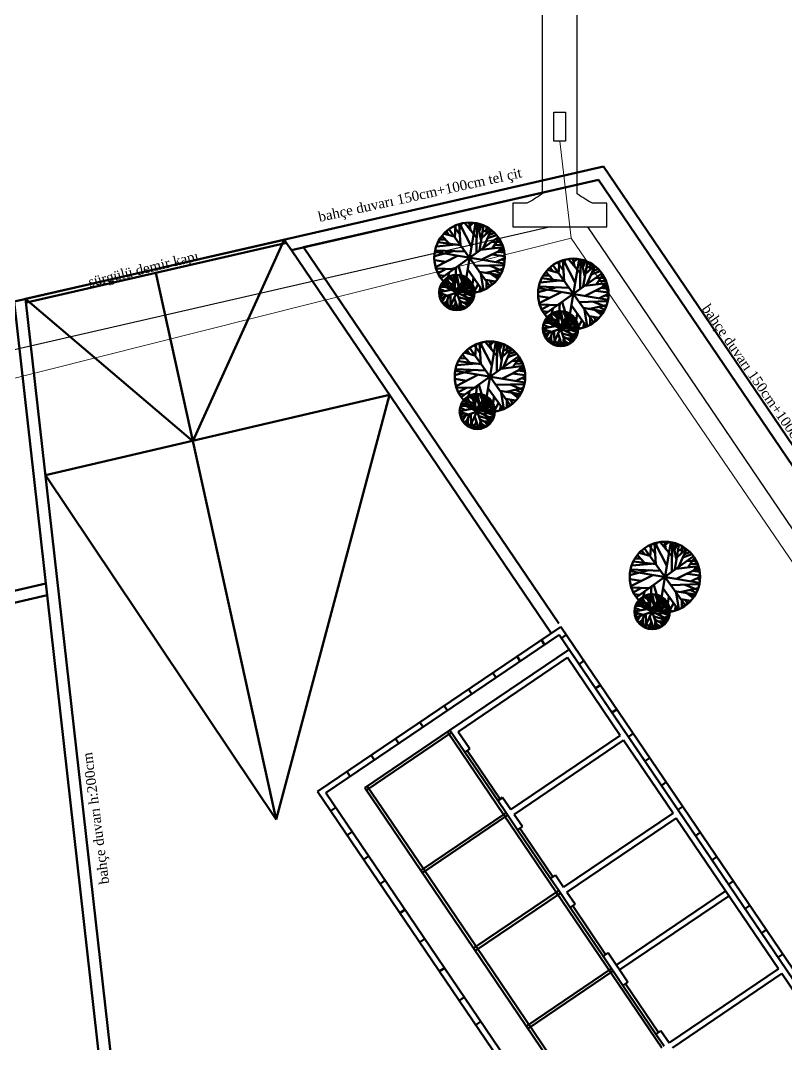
# Model space of a CAD drawing. Header units: millimetres. Extents: x 2046 to 14753, y 2361 to 29276.
# Drawn here: x 9627 to 9953, y 28161.8 to 28597.7 of the extents above; entities that cross this region are included whole.
import ezdxf

# ---------------------------------------------------------------- set-up
doc = ezdxf.new("R2010")
doc.units = ezdxf.units.MM
for name, color, linetype, lineweight in [('A.O. DUVAR', 7, 'Continuous', 50), ('ELK-YAZI', 2, 'Continuous', 25), ('TOPRAKLAMA', 44, 'Continuous', 18)]:
    doc.layers.add(name, color=color, linetype=linetype, lineweight=lineweight)
doc.layers.add('aydınlatma', color=3, linetype='Continuous')
doc.styles.add('A.O. MALZEME', font='times.ttf', dxfattribs={"height": 10})

msp = doc.modelspace()

# ---------------------------------------------------------------- linework, layer by layer
at = {"layer": 'A.O. DUVAR'}
for p, q in [((9591.64, 28470.562), (9875.153, 28535.588)), ((10344.2, 27843.458), (9875.153, 28535.588)), ((9875.153, 28535.588), (10344.2, 27843.458)), ((9742.248, 28499.975), (9872.934, 28529.949)), ((9747.475, 28501.174), (9872.934, 28529.949)), ((9872.934, 28529.949), (10335.42, 27847.501)), ((9872.934, 28529.949), (10335.42, 27847.501)), ((9813.961, 28506.641), (9811.373, 28510.105)), ((9811.834, 28505.395), (9812.176, 28510.371)), ((9814.267, 28502.071), (9813.705, 28510.974)), ((9813.828, 28508.779), (9814.681, 28511.211)), ((9818.887, 28501.412), (9813.94, 28511.049)), ((9815.615, 28481.916), (9820.565, 28511.499)), ((9821.113, 28505.387), (9816.024, 28511.501)), ((9818.547, 28508.447), (9817.912, 28511.585)), ((9818.209, 28510.163), (9819.599, 28511.532)), ((9820.988, 28498.772), (9821.17, 28511.326)), ((9823.029, 28504.037), (9821.508, 28511.212)), ((9821.837, 28509.441), (9822.826, 28510.82)), ((9822.143, 28508.074), (9823.337, 28510.677)), ((9822.365, 28499.801), (9824.081, 28510.324)), ((9825.271, 28507.036), (9825.318, 28509.717)), ((9806.003, 28488.086), (9830.176, 28505.329)), ((9809.431, 28502.766), (9806.362, 28506.025)), ((9811.62, 28505.717), (9807.234, 28506.966)), ((9809.202, 28506.465), (9808.297, 28507.989)), ((9809.468, 28508.794), (9826.711, 28484.621)), ((9823.197, 28505.038), (9827.098, 28508.618)), ((9823.653, 28507.765), (9826.502, 28509.061)), ((9823.838, 28500.87), (9827.305, 28508.526)), ((9825.736, 28505.014), (9829.534, 28506.38)), ((9826.378, 28506.451), (9828.657, 28507.271)), ((9827.881, 28500.765), (9830.622, 28504.883)), ((9629.147, 28479.164), (9739.239, 28504.415)), ((9629.147, 28479.164), (9739.239, 28504.415)), ((9629.483, 28477.702), (9739.574, 28502.953)), ((9700.336, 28418.641), (9739.239, 28504.415)), ((9742.248, 28499.975), (9739.239, 28504.415)), ((9856.031, 28340.988), (9747.475, 28501.174)), ((9812.348, 28502.335), (9803.965, 28501.564)), ((9814.224, 28502.078), (9804.663, 28503.335)), ((9807.764, 28504.532), (9805.302, 28504.486)), ((9832.339, 28501.278), (9822.908, 28500.11)), ((9832.574, 28500.552), (9823.087, 28495.847)), ((9827.422, 28503.359), (9831.415, 28503.491)), ((9828.888, 28502.255), (9832.035, 28502.129)), ((9830.293, 28503.45), (9831.143, 28503.995)), ((9830.528, 28499.521), (9831.554, 28501.123)), ((9830.801, 28502.221), (9831.679, 28502.932)), ((9852.789, 28336.86), (9742.248, 28499.975)), ((9811.126, 28499.565), (9803.137, 28497.412)), ((9832.881, 28494.232), (9803.298, 28499.182)), ((9816.177, 28499.349), (9803.503, 28499.868)), ((9803.641, 28492.695), (9812.921, 28497.491)), ((9833.017, 28497.332), (9827.564, 28498.073)), ((9829.259, 28494.872), (9833.054, 28496.753)), ((9832.921, 28498.892), (9829.995, 28499.267)), ((9831.827, 28499.018), (9832.68, 28499.848)), ((9862.696, 28493.084), (9862.061, 28496.221)), ((9862.358, 28494.799), (9863.747, 28496.168)), ((9808.041, 28494.99), (9803.17, 28495.748)), ((9811.364, 28491.917), (9803.818, 28492.15)), ((9808.121, 28492.002), (9804.586, 28490.077)), ((9812.434, 28492.711), (9811.685, 28483.169)), ((9816.939, 28481.775), (9813.327, 28493.248)), ((9832.697, 28493.553), (9820.553, 28493.24)), ((9825.191, 28490.29), (9832.297, 28491.961)), ((9832.027, 28491.148), (9826.642, 28493.365)), ((9833.014, 28495.445), (9831.743, 28496.115)), ((9853.351, 28491.101), (9852.446, 28492.625)), ((9853.617, 28493.43), (9870.86, 28469.257)), ((9858.11, 28491.277), (9855.522, 28494.742)), ((9855.983, 28490.031), (9856.325, 28495.008)), ((9858.416, 28486.707), (9857.854, 28495.61)), ((9857.977, 28493.416), (9858.83, 28495.847)), ((9863.036, 28486.048), (9858.089, 28495.685)), ((9859.764, 28466.552), (9864.714, 28496.135)), ((9865.262, 28490.023), (9860.173, 28496.137)), ((9865.137, 28483.409), (9865.319, 28495.962)), ((9867.178, 28488.673), (9865.657, 28495.849)), ((9865.985, 28494.078), (9866.975, 28495.456)), ((9866.292, 28492.711), (9867.486, 28495.314)), ((9866.514, 28484.437), (9868.23, 28494.96)), ((9867.346, 28489.674), (9871.247, 28493.254)), ((9867.802, 28492.401), (9870.651, 28493.697)), ((9867.987, 28485.506), (9871.454, 28493.162)), ((9869.42, 28491.672), (9869.467, 28494.353)), ((9870.527, 28491.087), (9872.806, 28491.907)), ((9735.836, 28257.651), (9684.528, 28490.328)), ((9807.41, 28489.09), (9805.048, 28489.371)), ((9808.663, 28487.507), (9807.258, 28486.312)), ((9808.84, 28487.119), (9807.653, 28487.445)), ((9808.188, 28485.47), (9809.373, 28490.42)), ((9809.39, 28486.036), (9808.379, 28488.033)), ((9810.857, 28487.143), (9808.929, 28488.361)), ((9809.412, 28475.163), (9815.964, 28488.653)), ((9809.803, 28487.843), (9809.584, 28488.702)), ((9810.259, 28488.923), (9815.116, 28474.893)), ((9810.914, 28486.958), (9811.781, 28489.297)), ((9812.11, 28487.255), (9811.358, 28489.283)), ((9811.612, 28485.02), (9812.599, 28489.37)), ((9812.12, 28488.702), (9814.292, 28482.218)), ((9812.349, 28488.3), (9813.101, 28489.346)), ((9813.735, 28484.052), (9812.723, 28489.373)), ((9815.364, 28485.644), (9813.786, 28489.295)), ((9814.37, 28482.489), (9816.23, 28488.485)), ((9814.565, 28487.474), (9814.704, 28489.069)), ((9814.645, 28488.345), (9815.505, 28488.805)), ((9815.175, 28482.788), (9817.485, 28487.593)), ((9816.092, 28484.726), (9816.376, 28488.382)), ((9816.237, 28486.788), (9817.178, 28487.868)), ((9816.283, 28487.487), (9816.952, 28488.008)), ((9823.673, 28482.822), (9817.31, 28491.723)), ((9819.811, 28488.273), (9818.756, 28481.7)), ((9831.041, 28489.254), (9822.36, 28490.706)), ((9824.049, 28482.931), (9822.856, 28489.937)), ((9830.076, 28487.757), (9827.135, 28489.908)), ((9830.588, 28488.415), (9828.992, 28489.54)), ((9831.422, 28489.934), (9829.079, 28491.127)), ((9858.373, 28486.714), (9848.812, 28487.971)), ((9851.912, 28489.168), (9849.451, 28489.122)), ((9850.152, 28472.722), (9874.325, 28489.965)), ((9853.58, 28487.402), (9850.511, 28490.661)), ((9855.769, 28490.353), (9851.383, 28491.602)), ((9869.885, 28489.65), (9873.683, 28491.016)), ((9871.571, 28487.995), (9875.564, 28488.128)), ((9872.029, 28485.401), (9874.771, 28489.519)), ((9874.442, 28488.086), (9875.292, 28488.631)), ((9874.95, 28486.857), (9875.828, 28487.569)), ((9807.626, 28482.503), (9805.396, 28483.554)), ((9809.751, 28484.262), (9805.615, 28484.358)), ((9805.673, 28479.479), (9819.703, 28484.337)), ((9819.433, 28478.632), (9805.943, 28485.184)), ((9812.143, 28483.445), (9806.138, 28485.484)), ((9810.729, 28485.418), (9806.599, 28486.232)), ((9811.592, 28485.03), (9807.184, 28486.983)), ((9811.915, 28486.677), (9809.567, 28484.381)), ((9811.781, 28484.812), (9810.094, 28484.064)), ((9813.542, 28484.403), (9812.516, 28482.801)), ((9815.963, 28484.741), (9814.726, 28482.145)), ((9815.225, 28483.263), (9815.975, 28481.879)), ((9816.033, 28483.093), (9818.777, 28486.276)), ((9821.004, 28482.067), (9816.243, 28485.61)), ((9816.314, 28485.183), (9818.69, 28486.349)), ((9816.918, 28486.426), (9818.467, 28486.645)), ((9817.528, 28484.812), (9819.543, 28484.931)), ((9817.591, 28485.848), (9817.992, 28487.127)), ((9817.957, 28482.472), (9819.853, 28484.059)), ((9818.039, 28485.411), (9819.248, 28485.482)), ((9818.103, 28483.78), (9820.037, 28483.28)), ((9819.493, 28483.419), (9819.978, 28483.56)), ((9821.789, 28485.425), (9819.801, 28481.811)), ((9822.688, 28484.131), (9822.346, 28482.358)), ((9829.028, 28486.559), (9824.818, 28487.264)), ((9825.273, 28483.584), (9825.314, 28486.494)), ((9826.157, 28484.065), (9825.301, 28484.552)), ((9827.806, 28485.391), (9826.719, 28486.888)), ((9827.404, 28485.916), (9827.375, 28484.948)), ((9855.275, 28484.201), (9847.286, 28482.049)), ((9877.03, 28478.868), (9847.447, 28483.819)), ((9860.326, 28483.985), (9847.652, 28484.504)), ((9856.497, 28486.971), (9848.114, 28486.2)), ((9876.488, 28485.914), (9867.057, 28484.746)), ((9876.723, 28485.188), (9867.236, 28480.484)), ((9873.037, 28486.892), (9876.184, 28486.765)), ((9877.07, 28483.528), (9874.144, 28483.904)), ((9874.677, 28484.158), (9875.703, 28485.759)), ((9875.976, 28483.654), (9876.829, 28484.484)), ((9629.147, 28479.164), (9708.199, 27776.897)), ((9629.147, 28479.164), (9700.336, 28418.641)), ((9805.191, 28482.024), (9810.32, 28483.014)), ((9808.785, 28480.56), (9805.199, 28481.737)), ((9807.242, 28481.059), (9805.275, 28480.634)), ((9806.49, 28479.762), (9805.397, 28480.23)), ((9806.867, 28478.826), (9806.025, 28478.451)), ((9806.352, 28477.916), (9807.619, 28480.123)), ((9809.411, 28480.79), (9807.704, 28476.319)), ((9808.694, 28478.911), (9808.82, 28475.494)), ((9810.028, 28474.908), (9809.915, 28480.921)), ((9813.405, 28474.459), (9811.61, 28479.627)), ((9819.249, 28478.332), (9813.38, 28479.897)), ((9820.178, 28481.707), (9814.963, 28480.79)), ((9820.168, 28482.088), (9815.479, 28482.86)), ((9818.588, 28477.273), (9816.318, 28479.097)), ((9819.936, 28480.1), (9817.425, 28481.225)), ((9818.914, 28482.646), (9817.6, 28481.722)), ((9817.786, 28479.45), (9819.872, 28479.817)), ((9818.651, 28483.044), (9820.142, 28482.539)), ((9820.11, 28480.862), (9818.76, 28481.455)), ((9819.051, 28481.501), (9819.77, 28482.125)), ((9819.668, 28479.195), (9819.153, 28479.696)), ((9819.564, 28482.758), (9820.085, 28482.975)), ((9819.603, 28481.076), (9820.129, 28481.354)), ((9852.19, 28479.626), (9847.319, 28480.384)), ((9847.79, 28477.331), (9857.07, 28482.127)), ((9877.166, 28481.968), (9871.713, 28482.709)), ((9873.408, 28479.508), (9877.203, 28481.39)), ((9877.163, 28480.081), (9875.892, 28480.751)), ((9624.242, 28478.039), (9703.23, 27776.338)), ((9808.31, 28477.969), (9806.86, 28477.199)), ((9807.982, 28477.093), (9807.068, 28476.973)), ((9808.769, 28476.648), (9808.051, 28476.025)), ((9809.978, 28476.469), (9809.018, 28475.398)), ((9809.416, 28475.864), (9809.58, 28475.094)), ((9812.018, 28474.474), (9810.235, 28476.846)), ((9811.098, 28475.047), (9810.337, 28474.789)), ((9812.323, 28477.619), (9810.888, 28474.616)), ((9812.869, 28475.974), (9811.405, 28474.521)), ((9813.117, 28475.226), (9812.703, 28474.424)), ((9813.601, 28474.459), (9814.018, 28477.988)), ((9817.847, 28476.504), (9813.889, 28478.427)), ((9814.28, 28474.599), (9814.711, 28475.989)), ((9814.772, 28474.705), (9814.43, 28475.059)), ((9816.502, 28475.496), (9814.582, 28476.428)), ((9815.188, 28477.827), (9818.832, 28477.625)), ((9815.751, 28475.108), (9815.44, 28475.98)), ((9815.631, 28475.417), (9815.481, 28474.956)), ((9817.173, 28475.922), (9816.066, 28477.369)), ((9817.512, 28476.165), (9816.905, 28476.931)), ((9818.126, 28476.776), (9817.171, 28477.679)), ((9855.513, 28476.553), (9847.967, 28476.787)), ((9852.27, 28476.639), (9848.735, 28474.713)), ((9852.337, 28470.106), (9853.522, 28475.056)), ((9856.582, 28477.347), (9855.834, 28467.805)), ((9861.088, 28466.411), (9857.475, 28477.884)), ((9867.822, 28467.458), (9861.459, 28476.359)), ((9876.846, 28478.189), (9864.702, 28477.876)), ((9875.19, 28473.89), (9866.509, 28475.343)), ((9868.197, 28467.567), (9867.005, 28474.573)), ((9869.34, 28474.926), (9876.446, 28476.597)), ((9876.176, 28475.784), (9870.791, 28478.001)), ((9874.225, 28472.393), (9871.283, 28474.544)), ((9875.571, 28474.57), (9873.228, 28475.763)), ((9851.559, 28473.726), (9849.197, 28474.007)), ((9856.292, 28468.081), (9850.287, 28470.12)), ((9854.878, 28470.054), (9850.748, 28470.868)), ((9855.741, 28469.666), (9851.333, 28471.619)), ((9852.812, 28472.143), (9851.407, 28470.948)), ((9852.989, 28471.755), (9851.802, 28472.081)), ((9853.539, 28470.673), (9852.528, 28472.669)), ((9855.006, 28471.779), (9853.078, 28472.997)), ((9853.561, 28459.799), (9860.113, 28473.289)), ((9856.064, 28471.313), (9853.716, 28469.018)), ((9853.952, 28472.479), (9853.733, 28473.338)), ((9854.408, 28473.559), (9859.265, 28459.529)), ((9855.063, 28471.594), (9855.93, 28473.933)), ((9856.259, 28471.892), (9855.507, 28473.919)), ((9855.761, 28469.656), (9856.748, 28474.006)), ((9856.269, 28473.338), (9858.441, 28466.854)), ((9856.498, 28472.936), (9857.25, 28473.982)), ((9857.884, 28468.688), (9856.872, 28474.009)), ((9859.513, 28470.28), (9857.935, 28473.931)), ((9858.519, 28467.125), (9860.379, 28473.121)), ((9858.714, 28472.111), (9858.852, 28473.705)), ((9858.794, 28472.981), (9859.654, 28473.442)), ((9859.324, 28467.424), (9861.633, 28472.229)), ((9860.182, 28467.729), (9862.926, 28470.912)), ((9860.241, 28469.362), (9860.525, 28473.019)), ((9860.386, 28471.424), (9861.327, 28472.504)), ((9865.153, 28466.703), (9860.391, 28470.246)), ((9860.432, 28472.123), (9861.101, 28472.645)), ((9860.463, 28469.819), (9862.839, 28470.985)), ((9861.067, 28471.062), (9862.616, 28471.282)), ((9861.74, 28470.484), (9862.141, 28471.763)), ((9862.188, 28470.047), (9863.397, 28470.119)), ((9863.96, 28472.909), (9862.905, 28466.336)), ((9865.938, 28470.061), (9863.95, 28466.447)), ((9873.177, 28471.195), (9868.967, 28471.9)), ((9869.422, 28468.22), (9869.463, 28471.13)), ((9871.955, 28470.027), (9870.868, 28471.525)), ((9871.552, 28470.552), (9871.524, 28469.584)), ((9874.737, 28473.051), (9873.14, 28474.176)), ((9849.34, 28466.66), (9854.468, 28467.65)), ((9852.934, 28465.196), (9849.348, 28466.374)), ((9851.391, 28465.695), (9849.424, 28465.271)), ((9851.774, 28467.139), (9849.545, 28468.191)), ((9853.9, 28468.898), (9849.764, 28468.994)), ((9849.822, 28464.116), (9863.852, 28468.973)), ((9863.582, 28463.268), (9850.092, 28469.82)), ((9855.93, 28469.448), (9854.243, 28468.701)), ((9857.691, 28469.039), (9856.664, 28467.438)), ((9860.112, 28469.377), (9858.875, 28466.782)), ((9864.327, 28466.343), (9859.112, 28465.426)), ((9859.374, 28467.899), (9860.124, 28466.516)), ((9864.317, 28466.724), (9859.628, 28467.496)), ((9864.085, 28464.736), (9861.574, 28465.861)), ((9861.677, 28469.449), (9863.692, 28469.568)), ((9863.063, 28467.282), (9861.749, 28466.358)), ((9862.106, 28467.108), (9864.002, 28468.696)), ((9862.252, 28468.417), (9864.186, 28467.916)), ((9862.8, 28467.68), (9864.291, 28467.175)), ((9864.259, 28465.498), (9862.909, 28466.091)), ((9863.2, 28466.137), (9863.919, 28466.761)), ((9863.642, 28468.055), (9864.127, 28468.196)), ((9863.713, 28467.394), (9864.234, 28467.611)), ((9863.752, 28465.713), (9864.278, 28465.99)), ((9866.837, 28468.767), (9866.495, 28466.994)), ((9870.306, 28468.701), (9869.45, 28469.188)), ((9850.639, 28464.398), (9849.546, 28464.867)), ((9851.016, 28463.462), (9850.174, 28463.088)), ((9850.501, 28462.552), (9851.768, 28464.759)), ((9852.459, 28462.605), (9851.009, 28461.835)), ((9852.131, 28461.729), (9851.217, 28461.609)), ((9853.56, 28465.426), (9851.853, 28460.955)), ((9852.918, 28461.284), (9852.2, 28460.661)), ((9852.843, 28463.547), (9852.969, 28460.131)), ((9854.177, 28459.544), (9854.064, 28465.557)), ((9856.167, 28459.111), (9854.384, 28461.482)), ((9856.472, 28462.255), (9855.037, 28459.252)), ((9857.554, 28459.096), (9855.759, 28464.264)), ((9863.398, 28462.968), (9857.529, 28464.533)), ((9857.75, 28459.095), (9858.167, 28462.624)), ((9861.996, 28461.14), (9858.038, 28463.063)), ((9859.337, 28462.463), (9862.981, 28462.261)), ((9861.322, 28460.558), (9860.215, 28462.005)), ((9862.737, 28461.91), (9860.467, 28463.733)), ((9861.661, 28460.802), (9861.054, 28461.567)), ((9862.275, 28461.413), (9861.32, 28462.316)), ((9861.935, 28464.086), (9864.021, 28464.453)), ((9863.817, 28463.831), (9863.302, 28464.332)), ((9817.894, 28455.858), (9816.989, 28457.382)), ((9818.16, 28458.187), (9835.403, 28434.014)), ((9822.653, 28456.034), (9820.065, 28459.498)), ((9820.526, 28454.788), (9820.868, 28459.765)), ((9822.959, 28451.464), (9822.396, 28460.367)), ((9822.52, 28458.172), (9823.373, 28460.604)), ((9827.578, 28450.805), (9822.632, 28460.442)), ((9824.306, 28431.309), (9829.256, 28460.892)), ((9829.805, 28454.78), (9824.715, 28460.894)), ((9827.238, 28457.84), (9826.603, 28460.978)), ((9826.901, 28459.556), (9828.29, 28460.925)), ((9829.68, 28448.166), (9829.862, 28460.719)), ((9831.721, 28453.43), (9830.2, 28460.605)), ((9830.528, 28458.834), (9831.517, 28460.213)), ((9830.835, 28457.468), (9832.029, 28460.071)), ((9831.056, 28449.194), (9832.773, 28459.717)), ((9831.888, 28454.431), (9835.789, 28458.011)), ((9832.345, 28457.158), (9835.194, 28458.454)), ((9832.529, 28450.263), (9835.997, 28457.919)), ((9833.963, 28456.429), (9834.01, 28459.11)), ((9854.127, 28461.105), (9853.167, 28460.035)), ((9853.565, 28460.5), (9853.729, 28459.73)), ((9855.247, 28459.683), (9854.486, 28459.426)), ((9857.018, 28460.61), (9855.554, 28459.158)), ((9857.266, 28459.863), (9856.852, 28459.06)), ((9858.429, 28459.235), (9858.86, 28460.625)), ((9858.921, 28459.341), (9858.579, 28459.695)), ((9860.65, 28460.132), (9858.731, 28461.064)), ((9859.9, 28459.744), (9859.589, 28460.616)), ((9859.78, 28460.053), (9859.63, 28459.593)), ((9822.916, 28451.471), (9813.355, 28452.728)), ((9816.455, 28453.925), (9813.993, 28453.879)), ((9814.695, 28437.479), (9838.868, 28454.722)), ((9818.123, 28452.159), (9815.054, 28455.418)), ((9820.312, 28455.11), (9815.925, 28456.359)), ((9834.427, 28454.407), (9838.225, 28455.773)), ((9835.069, 28455.844), (9837.348, 28456.664)), ((9836.114, 28452.752), (9840.107, 28452.884)), ((9836.572, 28450.158), (9839.313, 28454.276)), ((9838.985, 28452.843), (9839.834, 28453.388)), ((9819.818, 28448.958), (9811.828, 28446.805)), ((9841.573, 28443.625), (9811.99, 28448.576)), ((9824.868, 28448.742), (9812.194, 28449.261)), ((9821.04, 28451.728), (9812.657, 28450.957)), ((9841.03, 28450.671), (9831.599, 28449.503)), ((9841.266, 28449.945), (9831.778, 28445.24)), ((9837.58, 28451.648), (9840.727, 28451.522)), ((9841.613, 28448.285), (9838.686, 28448.661)), ((9839.219, 28448.914), (9840.246, 28450.516)), ((9839.493, 28451.614), (9840.37, 28452.326)), ((9840.518, 28448.411), (9841.371, 28449.241)), ((9816.732, 28444.383), (9811.862, 28445.141)), ((9812.333, 28442.088), (9821.613, 28446.884)), ((9841.709, 28446.725), (9836.255, 28447.466)), ((9837.951, 28444.265), (9841.746, 28446.147)), ((9841.705, 28444.838), (9840.434, 28445.508)), ((9820.055, 28441.31), (9812.509, 28441.543)), ((9816.812, 28441.395), (9813.278, 28439.47)), ((9816.88, 28434.863), (9818.065, 28439.813)), ((9821.125, 28442.104), (9820.376, 28432.562)), ((9825.631, 28431.168), (9822.018, 28442.641)), ((9832.365, 28432.215), (9826.002, 28441.116)), ((9841.389, 28442.946), (9829.245, 28442.633)), ((9839.732, 28438.647), (9831.052, 28440.1)), ((9833.882, 28439.683), (9840.988, 28441.354)), ((9840.719, 28440.541), (9835.334, 28442.758)), ((9840.114, 28439.327), (9837.77, 28440.52)), ((9637.595, 28404.115), (9783.988, 28438.382)), ((9735.836, 28257.651), (9783.988, 28438.382)), ((9816.102, 28438.483), (9813.74, 28438.764)), ((9819.42, 28434.811), (9815.29, 28435.625)), ((9820.284, 28434.423), (9815.875, 28436.376)), ((9817.354, 28436.9), (9815.95, 28435.705)), ((9817.531, 28436.512), (9816.344, 28436.838)), ((9818.082, 28435.429), (9817.07, 28437.426)), ((9819.549, 28436.536), (9817.621, 28437.754)), ((9818.104, 28424.556), (9824.655, 28438.046)), ((9820.606, 28436.07), (9818.259, 28433.774)), ((9818.494, 28437.236), (9818.276, 28438.095)), ((9818.951, 28438.316), (9823.808, 28424.286)), ((9819.606, 28436.351), (9820.473, 28438.69)), ((9820.802, 28436.648), (9820.05, 28438.676)), ((9820.303, 28434.413), (9821.291, 28438.763)), ((9820.811, 28438.095), (9822.983, 28431.611)), ((9821.04, 28437.693), (9821.793, 28438.739)), ((9822.426, 28433.445), (9821.414, 28438.766)), ((9824.055, 28435.037), (9822.477, 28438.688)), ((9823.061, 28431.882), (9824.921, 28437.878)), ((9823.257, 28436.868), (9823.395, 28438.462)), ((9823.337, 28437.738), (9824.196, 28438.198)), ((9823.867, 28432.181), (9826.176, 28436.986)), ((9824.724, 28432.486), (9827.469, 28435.669)), ((9824.784, 28434.119), (9825.067, 28437.776)), ((9824.929, 28436.181), (9825.869, 28437.261)), ((9824.975, 28436.88), (9825.644, 28437.401)), ((9825.005, 28434.576), (9827.382, 28435.742)), ((9825.609, 28435.819), (9827.159, 28436.038)), ((9826.283, 28435.241), (9826.684, 28436.52)), ((9828.503, 28437.666), (9827.448, 28431.093)), ((9832.74, 28432.324), (9831.548, 28439.33)), ((9837.72, 28435.952), (9833.51, 28436.657)), ((9833.965, 28432.977), (9834.006, 28435.887)), ((9836.498, 28434.784), (9835.41, 28436.281)), ((9838.768, 28437.15), (9835.826, 28439.301)), ((9836.095, 28435.309), (9836.067, 28434.341)), ((9839.279, 28437.808), (9837.683, 28438.933)), ((9813.883, 28431.417), (9819.011, 28432.407)), ((9817.477, 28429.953), (9813.89, 28431.131)), ((9816.317, 28431.896), (9814.088, 28432.947)), ((9818.443, 28433.655), (9814.307, 28433.751)), ((9814.365, 28428.872), (9828.394, 28433.73)), ((9828.125, 28428.025), (9814.634, 28434.577)), ((9820.835, 28432.838), (9814.829, 28434.877)), ((9820.473, 28434.205), (9818.786, 28433.457)), ((9822.233, 28433.796), (9821.207, 28432.194)), ((9824.655, 28434.134), (9823.417, 28431.538)), ((9828.87, 28431.1), (9823.655, 28430.183)), ((9823.917, 28432.656), (9824.667, 28431.272)), ((9828.859, 28431.481), (9824.171, 28432.253)), ((9829.695, 28431.46), (9824.934, 28435.003)), ((9826.22, 28434.205), (9828.234, 28434.325)), ((9827.606, 28432.039), (9826.291, 28431.115)), ((9826.649, 28431.865), (9828.545, 28433.453)), ((9826.731, 28434.804), (9827.939, 28434.875)), ((9826.795, 28433.174), (9828.729, 28432.673)), ((9827.342, 28432.437), (9828.834, 28431.932)), ((9828.802, 28430.255), (9827.451, 28430.848)), ((9827.743, 28430.894), (9828.461, 28431.518)), ((9828.185, 28432.812), (9828.669, 28432.953)), ((9828.255, 28432.151), (9828.776, 28432.368)), ((9830.48, 28434.818), (9828.492, 28431.204)), ((9831.379, 28433.524), (9831.038, 28431.751)), ((9834.848, 28433.458), (9833.993, 28433.945)), ((9815.934, 28430.452), (9813.966, 28430.028)), ((9815.181, 28429.155), (9814.088, 28429.623)), ((9815.559, 28428.219), (9814.716, 28427.845)), ((9815.043, 28427.309), (9816.311, 28429.516)), ((9817.001, 28427.362), (9815.551, 28426.592)), ((9816.674, 28426.486), (9815.759, 28426.366)), ((9818.102, 28430.183), (9816.396, 28425.712)), ((9817.386, 28428.304), (9817.512, 28424.888)), ((9818.719, 28424.301), (9818.606, 28430.314)), ((9821.014, 28427.012), (9819.58, 28424.009)), ((9822.097, 28423.852), (9820.302, 28429.02)), ((9827.94, 28427.725), (9822.071, 28429.29)), ((9822.292, 28423.852), (9822.71, 28427.381)), ((9826.539, 28425.897), (9822.58, 28427.82)), ((9823.879, 28427.22), (9827.524, 28427.018)), ((9825.865, 28425.315), (9824.758, 28426.762)), ((9827.279, 28426.666), (9825.01, 28428.49)), ((9826.818, 28426.169), (9825.862, 28427.073)), ((9828.627, 28429.493), (9826.116, 28430.618)), ((9826.478, 28428.843), (9828.564, 28429.21)), ((9828.359, 28428.588), (9827.844, 28429.089)), ((9828.295, 28430.47), (9828.821, 28430.747)), ((9817.461, 28426.041), (9816.742, 28425.418)), ((9818.67, 28425.862), (9817.71, 28424.791)), ((9818.107, 28425.257), (9818.271, 28424.487)), ((9820.71, 28423.867), (9818.926, 28426.239)), ((9819.789, 28424.44), (9819.028, 28424.182)), ((9821.561, 28425.367), (9820.097, 28423.914)), ((9821.809, 28424.619), (9821.395, 28423.817)), ((9822.972, 28423.992), (9823.402, 28425.382)), ((9823.464, 28424.098), (9823.122, 28424.452)), ((9825.193, 28424.889), (9823.273, 28425.821)), ((9824.442, 28424.501), (9824.132, 28425.373)), ((9824.323, 28424.81), (9824.173, 28424.349)), ((9826.203, 28425.559), (9825.596, 28426.324)), ((9637.595, 28404.115), (9735.836, 28257.651)), ((9897.106, 28370.795), (9894.518, 28374.259)), ((9894.979, 28369.549), (9895.321, 28374.525)), ((9897.412, 28366.225), (9896.85, 28375.128)), ((9896.973, 28372.933), (9897.826, 28375.364)), ((9902.032, 28365.566), (9897.085, 28375.202)), ((9898.76, 28346.07), (9903.71, 28375.653)), ((9904.258, 28369.541), (9899.169, 28375.655)), ((9901.692, 28372.601), (9901.057, 28375.739)), ((9901.354, 28374.317), (9902.743, 28375.686)), ((9904.133, 28362.926), (9904.315, 28375.48)), ((9906.174, 28368.19), (9904.653, 28375.366)), ((9904.981, 28373.595), (9905.971, 28374.974)), ((9905.288, 28372.228), (9906.482, 28374.831)), ((9905.51, 28363.954), (9907.226, 28374.478)), ((9892.576, 28366.919), (9889.507, 28370.178)), ((9894.765, 28369.871), (9890.379, 28371.119)), ((9892.347, 28370.618), (9891.442, 28372.143)), ((9892.613, 28372.948), (9909.856, 28348.775)), ((9906.342, 28369.192), (9910.243, 28372.772)), ((9906.798, 28371.918), (9909.647, 28373.215)), ((9906.983, 28365.024), (9910.45, 28372.68)), ((9908.416, 28371.19), (9908.463, 28373.871)), ((9908.881, 28369.168), (9912.679, 28370.534)), ((9909.523, 28370.605), (9911.802, 28371.424)), ((9895.493, 28366.488), (9887.11, 28365.718)), ((9897.369, 28366.232), (9887.808, 28367.488)), ((9890.908, 28368.686), (9888.447, 28368.64)), ((9889.148, 28352.24), (9913.321, 28369.483)), ((9915.484, 28365.431), (9906.053, 28364.264)), ((9910.567, 28367.513), (9914.56, 28367.645)), ((9911.025, 28364.919), (9913.767, 28369.036)), ((9912.033, 28366.409), (9915.18, 28366.283)), ((9913.438, 28367.604), (9914.288, 28368.148)), ((9913.946, 28366.375), (9914.824, 28367.086)), ((9894.271, 28363.719), (9886.282, 28361.566)), ((9916.026, 28358.386), (9886.443, 28363.336)), ((9899.322, 28363.503), (9886.648, 28364.022)), ((9886.786, 28356.849), (9896.066, 28361.645)), ((9915.719, 28364.706), (9906.232, 28360.001)), ((9916.162, 28361.486), (9910.709, 28362.226)), ((9916.066, 28363.046), (9913.14, 28363.421)), ((9913.673, 28363.675), (9914.699, 28365.277)), ((9914.972, 28363.172), (9915.825, 28364.002)), ((9637.752, 28358.022), (9598.069, 28348.921)), ((9637.752, 28358.022), (9638.315, 28353.021)), ((9891.186, 28359.144), (9886.315, 28359.902)), ((9895.578, 28356.865), (9894.83, 28347.323)), ((9900.084, 28345.929), (9896.471, 28357.402)), ((9915.842, 28357.707), (9903.698, 28357.393)), ((9915.172, 28355.302), (9909.787, 28357.519)), ((9912.404, 28359.026), (9916.199, 28360.907)), ((9916.159, 28359.598), (9914.888, 28360.269)), ((9638.315, 28353.021), (9598.337, 28343.852)), ((9894.509, 28356.071), (9886.963, 28356.304)), ((9891.266, 28356.156), (9887.731, 28354.231)), ((9890.555, 28353.243), (9888.193, 28353.524)), ((9891.333, 28349.624), (9892.518, 28354.574)), ((9894.002, 28351.297), (9892.074, 28352.515)), ((9892.557, 28339.317), (9899.109, 28352.807)), ((9892.948, 28351.997), (9892.729, 28352.856)), ((9893.404, 28353.076), (9898.261, 28339.047)), ((9894.059, 28351.112), (9894.926, 28353.451)), ((9895.255, 28351.409), (9894.503, 28353.437)), ((9894.757, 28349.174), (9895.744, 28353.524)), ((9895.265, 28352.856), (9897.437, 28346.372)), ((9895.494, 28352.454), (9896.246, 28353.499)), ((9896.88, 28348.206), (9895.868, 28353.526)), ((9898.509, 28349.798), (9896.931, 28353.449)), ((9897.515, 28346.643), (9899.375, 28352.639)), ((9897.71, 28351.628), (9897.848, 28353.223)), ((9897.79, 28352.499), (9898.65, 28352.959)), ((9899.237, 28348.88), (9899.521, 28352.536)), ((9906.818, 28346.976), (9900.455, 28355.877)), ((9902.956, 28352.427), (9901.901, 28345.854)), ((9914.186, 28353.408), (9905.505, 28354.86)), ((9907.193, 28347.085), (9906.001, 28354.091)), ((9908.336, 28354.444), (9915.442, 28356.115)), ((9913.221, 28351.91), (9910.279, 28354.061)), ((9913.733, 28352.568), (9912.136, 28353.693)), ((9914.567, 28354.088), (9912.224, 28355.281)), ((9892.896, 28348.416), (9888.76, 28348.511)), ((9888.818, 28343.633), (9902.848, 28348.49)), ((9902.578, 28342.786), (9889.088, 28349.338)), ((9895.288, 28347.599), (9889.283, 28349.637)), ((9893.874, 28349.572), (9889.744, 28350.386)), ((9894.737, 28349.184), (9890.329, 28351.136)), ((9891.808, 28351.661), (9890.403, 28350.466)), ((9891.985, 28351.273), (9890.798, 28351.599)), ((9892.535, 28350.19), (9891.524, 28352.187)), ((9895.06, 28350.831), (9892.712, 28348.535)), ((9894.926, 28348.966), (9893.239, 28348.218)), ((9896.687, 28348.557), (9895.66, 28346.955)), ((9899.108, 28348.895), (9897.871, 28346.299)), ((9898.32, 28346.942), (9900.629, 28351.747)), ((9899.178, 28347.247), (9901.922, 28350.429)), ((9899.382, 28350.942), (9900.323, 28352.021)), ((9904.149, 28346.221), (9899.387, 28349.764)), ((9899.428, 28351.641), (9900.097, 28352.162)), ((9899.459, 28349.336), (9901.835, 28350.503)), ((9900.063, 28350.58), (9901.612, 28350.799)), ((9900.673, 28348.966), (9902.688, 28349.085)), ((9900.736, 28350.002), (9901.137, 28351.281)), ((9901.102, 28346.626), (9902.998, 28348.213)), ((9901.184, 28349.565), (9902.393, 28349.636)), ((9904.934, 28349.579), (9902.946, 28345.965)), ((9905.833, 28348.285), (9905.491, 28346.511)), ((9912.173, 28350.713), (9907.963, 28351.417)), ((9908.418, 28347.738), (9908.459, 28350.648)), ((9909.302, 28348.219), (9908.446, 28348.705)), ((9910.951, 28349.545), (9909.864, 28351.042)), ((9910.548, 28350.07), (9910.52, 28349.102)), ((9888.336, 28346.177), (9893.464, 28347.168)), ((9891.93, 28344.714), (9888.344, 28345.891)), ((9890.387, 28345.213), (9888.42, 28344.788)), ((9890.77, 28346.657), (9888.541, 28347.708)), ((9889.635, 28343.916), (9888.541, 28344.384)), ((9889.497, 28342.07), (9890.764, 28344.277)), ((9892.556, 28344.943), (9890.849, 28340.473)), ((9893.173, 28339.062), (9893.06, 28345.075)), ((9896.55, 28338.613), (9894.755, 28343.781)), ((9902.394, 28342.486), (9896.525, 28344.051)), ((9903.323, 28345.86), (9898.108, 28344.944)), ((9898.37, 28347.417), (9899.12, 28346.033)), ((9903.313, 28346.242), (9898.624, 28347.014)), ((9903.081, 28344.253), (9900.57, 28345.379)), ((9902.059, 28346.8), (9900.745, 28345.876)), ((9900.931, 28343.604), (9903.017, 28343.971)), ((9901.248, 28347.934), (9903.182, 28347.434)), ((9901.796, 28347.198), (9903.287, 28346.693)), ((9903.255, 28345.015), (9901.905, 28345.609)), ((9902.196, 28345.655), (9902.915, 28346.278)), ((9902.813, 28343.349), (9902.298, 28343.85)), ((9902.638, 28347.573), (9903.123, 28347.714)), ((9902.709, 28346.912), (9903.23, 28347.129)), ((9902.748, 28345.23), (9903.274, 28345.508)), ((10143.708, 27916.489), (9856.928, 28339.665)), ((9890.012, 28342.98), (9889.17, 28342.605)), ((9891.455, 28342.123), (9890.005, 28341.353)), ((9891.127, 28341.247), (9890.213, 28341.127)), ((9891.914, 28340.802), (9891.196, 28340.179)), ((9891.839, 28343.065), (9891.965, 28339.648)), ((9893.123, 28340.623), (9892.163, 28339.552)), ((9892.561, 28340.018), (9892.725, 28339.248)), ((9895.163, 28338.628), (9893.38, 28341)), ((9895.468, 28341.773), (9894.033, 28338.769)), ((9896.014, 28340.128), (9894.55, 28338.675)), ((9896.262, 28339.38), (9895.848, 28338.578)), ((9896.746, 28338.612), (9897.163, 28342.141)), ((9900.992, 28340.658), (9897.034, 28342.58)), ((9897.425, 28338.753), (9897.856, 28340.143)), ((9899.646, 28339.65), (9897.727, 28340.582)), ((9898.333, 28341.981), (9901.977, 28341.779)), ((9898.895, 28339.262), (9898.585, 28340.134)), ((9898.776, 28339.57), (9898.626, 28339.11)), ((9900.318, 28340.076), (9899.211, 28341.523)), ((9901.733, 28341.427), (9899.463, 28343.251)), ((9900.657, 28340.319), (9900.05, 28341.084)), ((9901.271, 28340.93), (9900.316, 28341.833)), ((9894.243, 28339.201), (9893.482, 28338.943)), ((9897.917, 28338.859), (9897.575, 28339.213))]:
    msp.add_line(p, q, dxfattribs=at)
at = {"layer": 'A.O. DUVAR', "ltscale": 0.1}
for p, q in [((9753.451, 28269.54), (9856.928, 28339.665)), ((10096.755, 27985.773), (9856.928, 28339.665)), ((9756.923, 28268.873), (9856.261, 28336.192)), ((10093.283, 27986.44), (9856.261, 28336.192)), ((9857.186, 28334.828), (9859.255, 28336.23)), ((9850.052, 28331.985), (9848.65, 28334.055)), ((9860.468, 28329.984), (9809.764, 28295.623)), ((9859.801, 28326.512), (9813.236, 28294.956)), ((9839.704, 28324.972), (9838.302, 28327.042)), ((9882.241, 28293.399), (9859.801, 28326.512)), ((10089.075, 27992.649), (9860.468, 28329.984)), ((9864.676, 28323.775), (9866.745, 28325.178)), ((9829.357, 28317.96), (9827.954, 28320.03)), ((9871.688, 28313.428), (9873.758, 28314.83)), ((9819.009, 28310.947), (9817.606, 28313.017)), ((9808.661, 28303.935), (9807.259, 28306.005)), ((9878.701, 28303.08), (9880.77, 28304.482)), ((9798.314, 28296.923), (9796.911, 28298.992)), ((9809.764, 28295.623), (9773.547, 28271.079)), ((9810.466, 28294.588), (9774.249, 28270.044)), ((9787.966, 28289.91), (9786.563, 28291.98)), ((9808.698, 28294.9), (9809.399, 28293.865)), ((9808.73, 28294.921), (9832.572, 28259.739)), ((9809.764, 28295.623), (9816.076, 28286.31)), ((9813.236, 28294.956), (9818.145, 28287.712)), ((9882.241, 28293.399), (9835.676, 28261.843)), ((9883.644, 28291.33), (9837.079, 28259.773)), ((9883.644, 28291.33), (9904.681, 28260.287)), ((9885.713, 28292.732), (9887.783, 28294.135)), ((9818.145, 28287.712), (9816.076, 28286.31)), ((9831.135, 28266.316), (9817.11, 28287.011)), ((9777.618, 28282.898), (9776.216, 28284.967)), ((9830.101, 28265.614), (9816.076, 28286.31)), ((9892.726, 28282.384), (9894.795, 28283.787)), ((9767.27, 28275.885), (9765.868, 28277.955)), ((9993.278, 27915.648), (9753.451, 28269.54)), ((9797.39, 28235.897), (9773.547, 28271.079)), ((9798.425, 28236.598), (9774.582, 28271.78)), ((9899.738, 28272.037), (9901.808, 28273.439)), ((9993.945, 27919.12), (9756.923, 28268.873)), ((9832.17, 28267.017), (9830.101, 28265.614)), ((9830.101, 28265.614), (9833.607, 28260.44)), ((9832.17, 28267.017), (9835.676, 28261.843)), ((9759.061, 28261.261), (9761.13, 28262.664)), ((9906.751, 28261.689), (9908.82, 28263.092)), ((9833.607, 28260.44), (9797.39, 28235.897)), ((9834.308, 28259.406), (9798.091, 28234.862)), ((9855.012, 28226.627), (9832.572, 28259.739)), ((9838.516, 28253.197), (9833.607, 28260.44)), ((9837.079, 28259.773), (9840.585, 28254.6)), ((9904.681, 28260.287), (9858.116, 28228.73)), ((9906.084, 28258.217), (9859.519, 28226.661)), ((9906.084, 28258.217), (9949.561, 28194.061)), ((9766.073, 28250.914), (9768.143, 28252.316)), ((9840.585, 28254.6), (9838.516, 28253.197)), ((9852.541, 28232.502), (9838.516, 28253.197)), ((9853.575, 28233.203), (9839.55, 28253.898)), ((9914.241, 28250.637), (9916.31, 28252.039)), ((9773.086, 28240.566), (9775.155, 28241.969)), ((9921.253, 28240.289), (9923.323, 28241.692)), ((9819.83, 28202.784), (9797.39, 28235.897)), ((9820.865, 28203.485), (9798.425, 28236.598)), ((9782.168, 28231.621), (9780.098, 28230.218)), ((9854.61, 28233.904), (9852.541, 28232.502)), ((9856.047, 28227.328), (9852.541, 28232.502)), ((9854.61, 28233.904), (9858.116, 28228.73)), ((9928.266, 28229.941), (9930.335, 28231.344)), ((9856.047, 28227.328), (9819.83, 28202.784)), ((9856.748, 28226.293), (9820.531, 28201.749)), ((9854.98, 28226.605), (9855.682, 28225.57)), ((9899.892, 28160.401), (9855.012, 28226.627)), ((9860.956, 28220.084), (9856.047, 28227.328)), ((9859.519, 28226.661), (9863.025, 28221.487)), ((9927.121, 28227.174), (9880.556, 28195.618)), ((9928.524, 28225.104), (9881.959, 28193.548)), ((9790.583, 28219.204), (9788.513, 28217.801)), ((9863.025, 28221.487), (9860.956, 28220.084)), ((9874.981, 28199.389), (9860.956, 28220.084)), ((9876.015, 28200.09), (9861.99, 28220.786)), ((9935.278, 28219.594), (9937.348, 28220.996)), ((9942.291, 28209.246), (9944.36, 28210.648)), ((9798.998, 28206.786), (9796.928, 28205.384)), ((9864.71, 28136.559), (9819.83, 28202.784)), ((9865.745, 28137.26), (9820.865, 28203.485)), ((9877.05, 28200.792), (9874.981, 28199.389)), ((9877.05, 28200.792), (9885.465, 28188.374)), ((9949.303, 28198.898), (9951.373, 28200.301)), ((9883.396, 28186.972), (9874.981, 28199.389)), ((9807.413, 28194.369), (9805.343, 28192.967)), ((9878.487, 28194.215), (9842.27, 28169.671)), ((9879.188, 28193.18), (9842.971, 28168.637)), ((9949.561, 28194.061), (9902.996, 28162.505)), ((9950.964, 28191.992), (9904.399, 28160.435)), ((9972.001, 28160.949), (9950.964, 28191.992)), ((9885.465, 28188.374), (9883.396, 28186.972)), ((9897.421, 28166.276), (9883.396, 28186.972)), ((9898.455, 28166.978), (9884.43, 28187.673)), ((9813.758, 28180.549), (9815.828, 28181.952)), ((9820.771, 28170.202), (9822.84, 28171.604)), ((9899.49, 28167.679), (9897.421, 28166.276)), ((9900.927, 28161.103), (9897.421, 28166.276)), ((9899.49, 28167.679), (9902.996, 28162.505))]:
    msp.add_line(p, q, dxfattribs=at)
at = {"layer": 'A.O. DUVAR'}
for centre, radius in [((9818.09, 28496.707), 14.997), ((9862.239, 28481.344), 14.997), ((9812.688, 28481.908), 7.499), ((9856.837, 28466.544), 7.499), ((9826.781, 28446.1), 14.997), ((9821.379, 28431.301), 7.499), ((9901.235, 28360.861), 14.997), ((9895.833, 28346.062), 7.499)]:
    msp.add_circle(centre, radius, dxfattribs=at)
at = {"layer": 'aydınlatma'}
for points in [[(9852.744, 28509.929), (9592.712, 28450.288), (8927.711, 28530.378)], [(10298.885, 27874.674), (9868.382, 28509.929)]]:
    msp.add_lwpolyline(points, dxfattribs=at)
at = {"layer": 'ELK-YAZI'}
msp.add_lwpolyline([(9848.951, 28639.929), (9848.951, 28523.956, -0.04675), (9842.418, 28519.929), (9836.451, 28519.929), (9836.451, 28509.929), (9876.451, 28509.929), (9876.451, 28519.929), (9870.483, 28519.929, -0.04675), (9863.951, 28523.956), (9863.951, 28639.929)], format="xyb", dxfattribs=at)
msp.add_lwpolyline([(9853.951, 28558.745), (9858.951, 28558.745), (9858.951, 28546.331), (9853.951, 28546.331)], close=True, dxfattribs=at)
at = {"layer": 'TOPRAKLAMA'}
msp.add_line((9861.335, 28505.112), (9856.451, 28546.331), dxfattribs=at)
msp.add_lwpolyline([(8089.754, 27341.919), (8878.769, 27711.205), (10298.885, 27864.424), (9861.335, 28505.112), (9593.381, 28437.617), (8831.634, 28527.025), (7957.776, 28302.2)], dxfattribs=at)

# ---------------------------------------------------------------- texts
at = {"layer": 'A.O. DUVAR', "style": 'A.O. MALZEME'}
for s, rotation, p in [('bahçe duvarı 150cm+100cm tel çit', 12.45433, (9754.246, 28511.951, 2.634)), ('sürgülü demir kapı', 13.68173, (9656.43, 28484.258, 2.634)), ('bahçe duvarı 150cm+100cm tel çit', 304.74196, (9916.787, 28475.076, 2.634)), ('bahçe duvarı h:200cm', 97.41708, (9664.741, 28230.326, 2.634))]:
    msp.add_text(s, height=4.21426, rotation=rotation, dxfattribs=at).set_placement(p)

doc.saveas('drawing.dxf')
